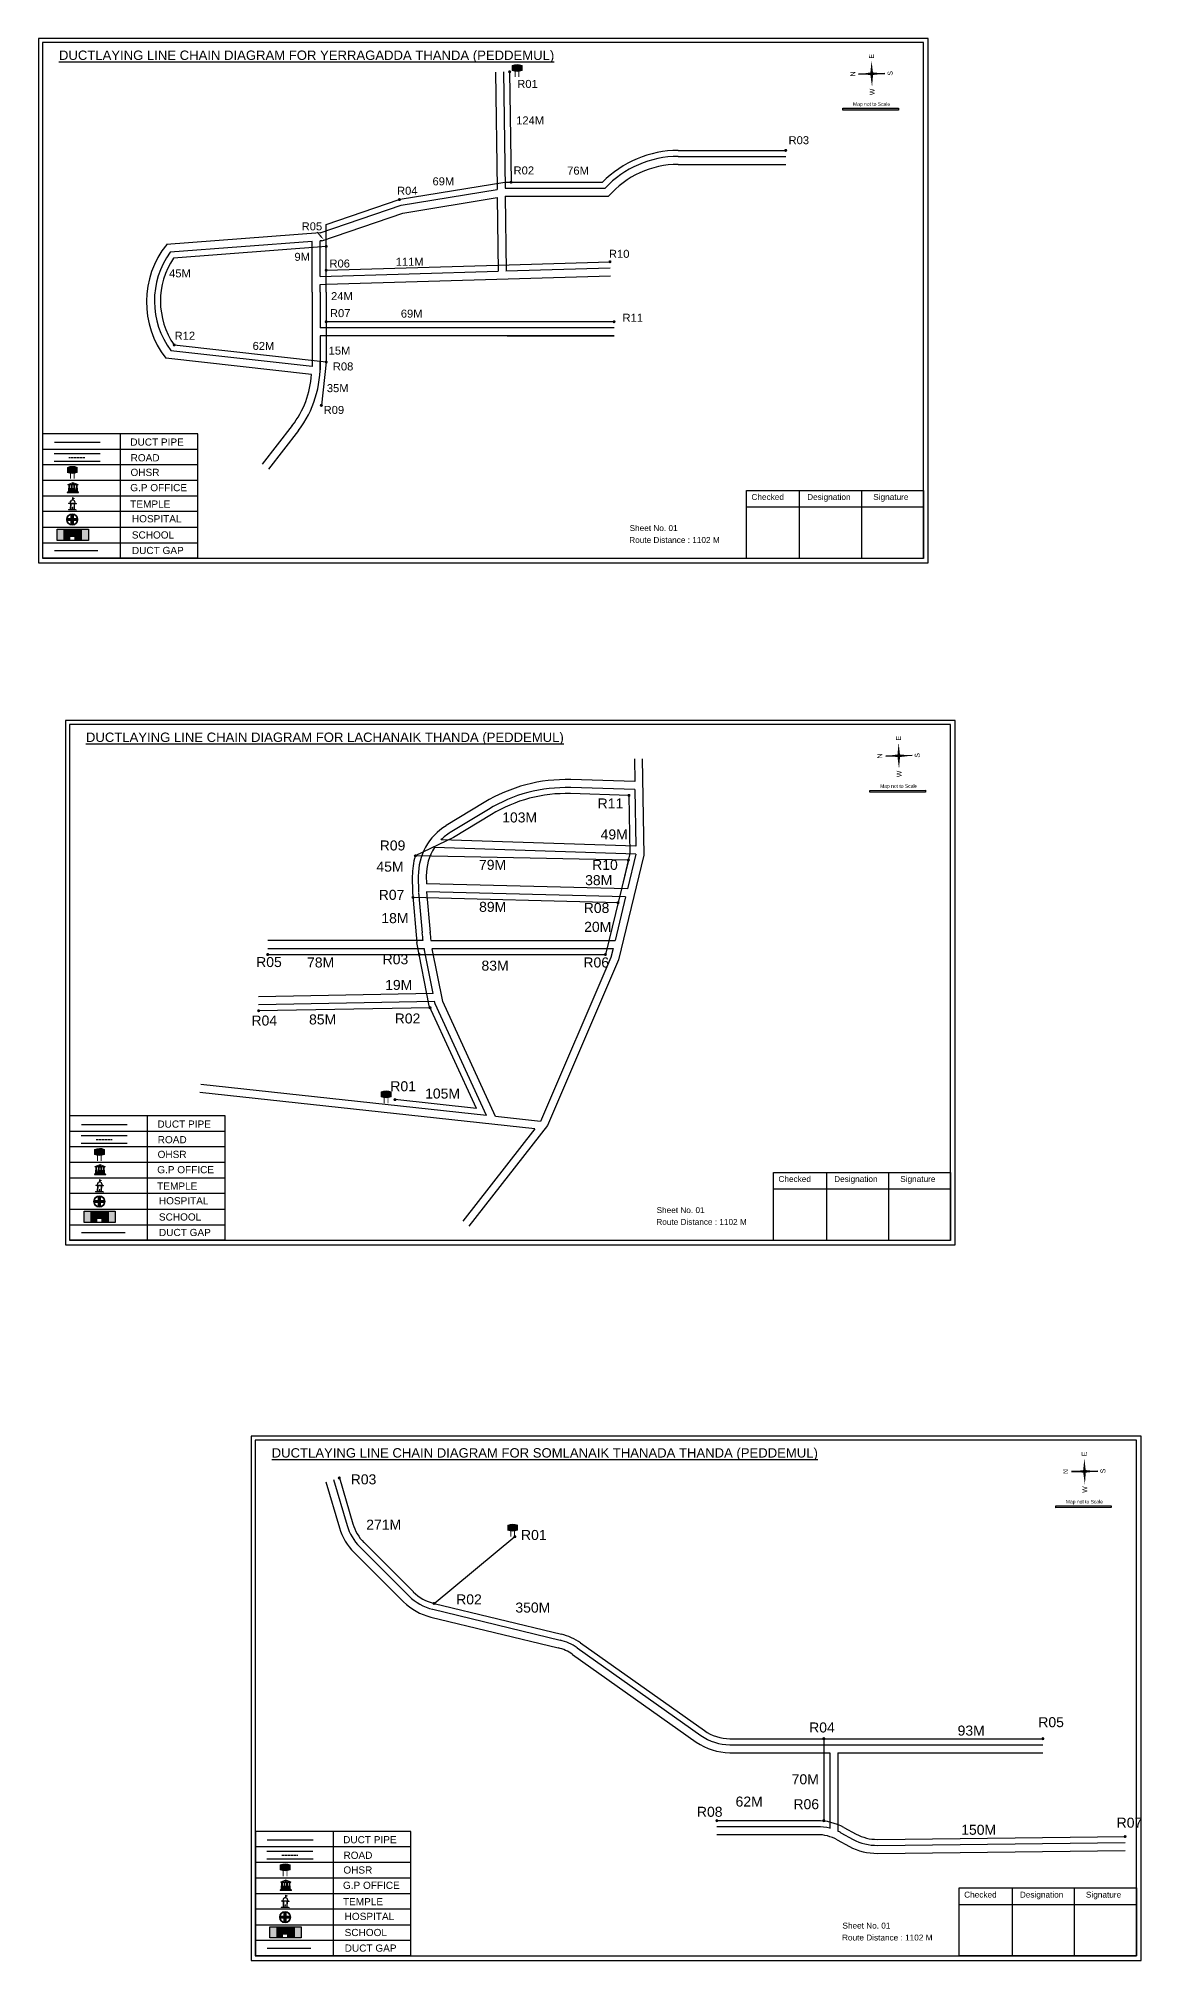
# Model space of a CAD drawing. Header units: inches. Extents: x -117 to 51867, y -12715 to 3423.
# Drawn here: x 16436 to 17539, y -9971 to -8049 of the extents above; entities that cross this region are included whole.
import ezdxf

# ---------------------------------------------------------------- set-up
doc = ezdxf.new("R2010")
doc.units = ezdxf.units.IN
doc.header["$MEASUREMENT"] = 0
doc.linetypes.add('DASHEDX2', pattern=[1.5, 1, -0.5])
for name, color, linetype in [('LANDMARK', 7, 'Continuous'), ('OHT', 7, 'Continuous'), ('pipe', 5, 'Continuous')]:
    doc.layers.add(name, color=color, linetype=linetype)
doc.styles.get("Standard").update_dxf_attribs({"font": 'arial.ttf'})

# ---------------------------------------------------------------- blocks, each defined once
blk = doc.blocks.new('OHT')
at = {"linetype": 'Continuous', "lineweight": 0, "true_color": 0x0ffffc}
blk.add_hatch(color=4, dxfattribs=at).paths.add_polyline_path([(0.01, 1), (0, 1, 0.101323), (-0.4, 0.92), (-0.4, 0.52, 0.194075), (0.4, 0.52), (0.4, 0.92, 0.097877)])
at = {"color": 4, "linetype": 'Continuous', "lineweight": 0, "true_color": 0x0ffffc, "flags": 128}
for points in [[(-0.4, 0.52), (-0.4, 0.92)], [(0.4, 0.52), (0.4, 0.92)]]:
    blk.add_lwpolyline(points, dxfattribs=at)
at = {"color": 4, "linetype": 'Continuous', "lineweight": 0, "true_color": 0x0ffffc, "const_width": 0.075, "flags": 128}
for points in [[(-0.15, 0), (-0.15, 0.48)], [(0.15, 0), (0.15, 0.47)]]:
    blk.add_lwpolyline(points, dxfattribs=at)
at = {"color": 4, "linetype": 'Continuous', "lineweight": 0, "true_color": 0x0ffffc}
for centre, radius, start, end in [((0.01, -0.02), 1.02, 67.3109, 113.4711), ((0, 1.51), 1.07, 247.7682, 291.7007)]:
    blk.add_arc(centre, radius, start, end, dxfattribs=at)
blk = doc.blocks.new('Government_Office')
at = {"linetype": 'Continuous', "lineweight": 0, "true_color": 0xff0000}
for points in [[(-0.5, 0.05), (0.5, 0.05), (0.5, 0), (-0.5, 0)], [(-0.45, 0.08), (-0.45, 0.12), (0.45, 0.12), (0.45, 0.08)], [(-0.4, 0.14), (-0.4, 0.18), (0.4, 0.18), (0.4, 0.14)]]:
    blk.add_hatch(color=1, dxfattribs=at).paths.add_polyline_path(points)
h = blk.add_hatch(color=1, dxfattribs=at)
h.paths.add_polyline_path([(0.44, 0.72), (0.45, 0.75), (0, 0.93), (-0.45, 0.75), (-0.44, 0.72)])
h.paths.add_polyline_path([(0.36, 0.75), (-0.36, 0.75), (0, 0.9)], flags=16)
h.paths.add_polyline_path([(0, 0.78, -1), (0, 0.87, -1)], flags=0)
h = blk.add_hatch(color=1, dxfattribs=at)
edge = h.paths.add_edge_path()
edge.add_line((-0.27, 0.2), (-0.3, 0.68))
edge.add_line((-0.3, 0.68), (-0.29, 0.68))
edge.add_arc((-0.28, 0.69), 0.0176, 225.304, 441.5659)
edge.add_line((-0.28, 0.7), (-0.39, 0.7))
edge.add_arc((-0.39, 0.69), 0.0176, 98.4341, 314.696)
edge.add_line((-0.38, 0.68), (-0.37, 0.68))
edge.add_line((-0.37, 0.68), (-0.4, 0.2))
edge.add_line((-0.4, 0.2), (-0.27, 0.2))
h = blk.add_hatch(color=1, dxfattribs=at)
edge = h.paths.add_edge_path()
edge.add_line((-0.05, 0.2), (-0.07, 0.68))
edge.add_line((-0.07, 0.68), (-0.07, 0.68))
edge.add_arc((-0.05, 0.69), 0.0176, 225.304, 441.5659)
edge.add_line((-0.05, 0.7), (-0.17, 0.7))
edge.add_arc((-0.17, 0.69), 0.0176, 98.4341, 314.696)
edge.add_line((-0.16, 0.68), (-0.15, 0.68))
edge.add_line((-0.15, 0.68), (-0.18, 0.2))
edge.add_line((-0.18, 0.2), (-0.05, 0.2))
h = blk.add_hatch(color=1, dxfattribs=at)
edge = h.paths.add_edge_path()
edge.add_arc((0, 0.83), 0.0467, 90, 270)
edge.add_arc((0, 0.83), 0.0467, 270, 450)
h = blk.add_hatch(color=1, dxfattribs=at)
edge = h.paths.add_edge_path()
edge.add_line((0.18, 0.2), (0.15, 0.68))
edge.add_line((0.15, 0.68), (0.16, 0.68))
edge.add_arc((0.17, 0.69), 0.0176, 225.304, 441.5659)
edge.add_line((0.17, 0.7), (0.05, 0.7))
edge.add_arc((0.05, 0.69), 0.0176, 98.4341, 314.696)
edge.add_line((0.07, 0.68), (0.07, 0.68))
edge.add_line((0.07, 0.68), (0.05, 0.2))
edge.add_line((0.05, 0.2), (0.18, 0.2))
h = blk.add_hatch(color=1, dxfattribs=at)
edge = h.paths.add_edge_path()
edge.add_line((0.4, 0.2), (0.37, 0.68))
edge.add_line((0.37, 0.68), (0.38, 0.68))
edge.add_arc((0.39, 0.69), 0.0176, 225.304, 441.5659)
edge.add_line((0.4, 0.7), (0.28, 0.7))
edge.add_arc((0.28, 0.69), 0.0176, 98.4341, 314.696)
edge.add_line((0.29, 0.68), (0.3, 0.68))
edge.add_line((0.3, 0.68), (0.27, 0.2))
edge.add_line((0.27, 0.2), (0.4, 0.2))
at = {"color": 1, "linetype": 'Continuous', "lineweight": 0, "true_color": 0xff0000, "flags": 128}
for points in [[(-0.5, 0.05), (0.5, 0.05), (0.5, 0), (-0.5, 0)], [(-0.45, 0.75), (-0.44, 0.72), (0.44, 0.72), (0.45, 0.75), (0, 0.93)], [(-0.45, 0.08), (-0.45, 0.12), (0.45, 0.12), (0.45, 0.08)], [(-0.4, 0.14), (-0.4, 0.18), (0.4, 0.18), (0.4, 0.14)], [(-0.36, 0.75), (0.36, 0.75), (0, 0.9)]]:
    blk.add_lwpolyline(points, close=True, dxfattribs=at)
for points in [[(-0.27, 0.2), (-0.3, 0.68), (-0.29, 0.68, 1.379694), (-0.28, 0.7), (-0.39, 0.7, 1.379694), (-0.38, 0.68), (-0.37, 0.68), (-0.4, 0.2)], [(-0.05, 0.2), (-0.07, 0.68), (-0.07, 0.68, 1.379694), (-0.05, 0.7), (-0.17, 0.7, 1.379694), (-0.16, 0.68), (-0.15, 0.68), (-0.18, 0.2)], [(0, 0.87, 1), (0, 0.78, 1)], [(0.18, 0.2), (0.15, 0.68), (0.16, 0.68, 1.379694), (0.17, 0.7), (0.05, 0.7, 1.379694), (0.07, 0.68), (0.07, 0.68), (0.05, 0.2)], [(0.4, 0.2), (0.37, 0.68), (0.38, 0.68, 1.379694), (0.4, 0.7), (0.28, 0.7, 1.379694), (0.29, 0.68), (0.3, 0.68), (0.27, 0.2)]]:
    blk.add_lwpolyline(points, format="xyb", close=True, dxfattribs=at)
blk = doc.blocks.new('Temple')
at = {"linetype": 'Continuous', "lineweight": 0, "true_color": 0xff0000}
h = blk.add_hatch(color=1, dxfattribs=at)
edge = h.paths.add_edge_path()
edge.add_line((0.17, 0.49), (0.22, 0.49))
edge.add_line((0.22, 0.49), (0.22, 0.5))
edge.add_line((0.22, 0.5), (0.31, 0.5))
edge.add_line((0.31, 0.5), (0.31, 0.53))
edge.add_line((0.31, 0.53), (0.26, 0.53))
edge.add_line((0.26, 0.53), (0.26, 0.54))
edge.add_line((0.26, 0.54), (0.2, 0.54))
edge.add_spline(control_points=[(0.2, 0.54), (0.2, 0.59), (0.19, 0.64), (0.14, 0.74), (0.09, 0.79), (0.03, 0.8), (0.02, 0.81), (0.01, 0.81)], knot_values=[4.712389, 4.712389, 4.712389, 4.712389, 5.278166, 5.278166, 6.117402, 6.117402, 6.223801, 6.223801, 6.223801, 6.223801], degree=3, periodic=0)
edge.add_line((0.01, 0.81), (0.01, 0.79))
edge.add_line((0.01, 0.79), (-0.01, 0.79))
edge.add_line((-0.01, 0.79), (-0.01, 0.81))
edge.add_spline(control_points=[(-0.01, 0.81), (-0.05, 0.8), (-0.1, 0.78), (-0.17, 0.7), (-0.2, 0.63), (-0.2, 0.55), (-0.2, 0.55), (-0.2, 0.54)], knot_values=[6.343965, 6.343965, 6.343965, 6.343965, 6.956638, 6.956638, 7.795874, 7.795874, 7.853982, 7.853982, 7.853982, 7.853982], degree=3, periodic=0)
edge.add_line((-0.2, 0.54), (-0.26, 0.54))
edge.add_line((-0.26, 0.54), (-0.26, 0.53))
edge.add_line((-0.26, 0.53), (-0.31, 0.53))
edge.add_line((-0.31, 0.53), (-0.31, 0.5))
edge.add_line((-0.31, 0.5), (-0.22, 0.5))
edge.add_line((-0.22, 0.5), (-0.22, 0.49))
edge.add_line((-0.22, 0.49), (-0.17, 0.49))
edge.add_line((-0.17, 0.49), (-0.17, 0.07))
edge.add_arc((-0.2, 0.07), 0.03, -90, 0, ccw=False)
edge.add_line((-0.2, 0.04), (-0.26, 0.04))
edge.add_line((-0.26, 0.04), (-0.26, 0.03))
edge.add_line((-0.26, 0.03), (-0.31, 0.03))
edge.add_line((-0.31, 0.03), (-0.31, 0))
edge.add_line((-0.31, 0), (0.31, 0))
edge.add_line((0.31, 0), (0.31, 0.03))
edge.add_line((0.31, 0.03), (0.26, 0.03))
edge.add_line((0.26, 0.03), (0.26, 0.04))
edge.add_line((0.26, 0.04), (0.2, 0.04))
edge.add_arc((0.2, 0.07), 0.03, 180, 270, ccw=False)
edge.add_line((0.17, 0.07), (0.17, 0.49))
h.paths.add_polyline_path([(0.12, 0.07, -0.414214), (0.1, 0.04), (0.05, 0.04), (0.05, 0.03), (-0.05, 0.03), (-0.05, 0.04), (-0.1, 0.04, -0.414214), (-0.12, 0.07), (-0.12, 0.5), (0.12, 0.5)], flags=16)
edge = h.paths.add_edge_path(flags=16)
edge.add_ellipse((0, 0.54), major_axis=(0, 0.242), ratio=0.722808, start_angle=270, end_angle=450, ccw=False)
edge.add_line((0.17, 0.54), (-0.17, 0.54))
h.paths.add_polyline_path([(0.01, 0.23), (0.01, 0.07), (-0.01, 0.07), (-0.01, 0.23)], flags=0)
at = {"linetype": 'Continuous', "lineweight": 0, "true_color": 0xe66000}
blk.add_hatch(color=32, dxfattribs=at).paths.add_polyline_path([(-0.01, 1), (0.15, 0.93), (0, 0.85)])
at = {"linetype": 'Continuous', "lineweight": 0, "true_color": 0xff0000}
h = blk.add_hatch(color=1, dxfattribs=at)
edge = h.paths.add_edge_path()
edge.add_line((0.01, 0.86), (0, 0.85))
edge.add_line((0, 0.85), (0, 0.93))
edge.add_line((0, 0.93), (-0.01, 0.93))
edge.add_line((-0.01, 0.93), (-0.01, 0.81))
edge.add_spline(control_points=[(-0.01, 0.81), (0, 0.81), (0, 0.81), (0.01, 0.81)], knot_values=[6.223801, 6.223801, 6.223801, 6.223801, 6.343965, 6.343965, 6.343965, 6.343965], degree=3, periodic=0)
edge.add_line((0.01, 0.81), (0.01, 0.86))
h = blk.add_hatch(color=1, dxfattribs=at)
edge = h.paths.add_edge_path()
edge.add_line((0.01, 0.79), (0.01, 0.81))
edge.add_spline(control_points=[(0.01, 0.81), (0, 0.81), (0, 0.81), (-0.01, 0.81)], knot_values=[6.223801, 6.223801, 6.223801, 6.223801, 6.343965, 6.343965, 6.343965, 6.343965], degree=3, periodic=0)
edge.add_line((-0.01, 0.81), (-0.01, 0.79))
edge.add_line((-0.01, 0.79), (0.01, 0.79))
at = {"color": 1, "linetype": 'Continuous', "lineweight": 0, "true_color": 0xff0000, "flags": 128}
blk.add_lwpolyline([(0.2, 0.54), (0.26, 0.54), (0.26, 0.53), (0.31, 0.53), (0.31, 0.5), (0.22, 0.5), (0.22, 0.49), (0.17, 0.49), (0.17, 0.07, 0.414214), (0.2, 0.04), (0.26, 0.04), (0.26, 0.03), (0.31, 0.03), (0.31, 0), (-0.31, 0), (-0.31, 0.03), (-0.26, 0.03), (-0.26, 0.04), (-0.2, 0.04, 0.414214), (-0.17, 0.07), (-0.17, 0.49), (-0.22, 0.49), (-0.22, 0.5), (-0.31, 0.5), (-0.31, 0.53), (-0.26, 0.53), (-0.26, 0.54), (-0.2, 0.54)], format="xyb", dxfattribs=at)
blk.add_lwpolyline([(-0.17, 0.54), (0.17, 0.54)], dxfattribs=at)
blk.add_lwpolyline([(0.12, 0.5), (0.12, 0.07, -0.414214), (0.1, 0.04), (0.05, 0.04), (0.05, 0.03), (-0.05, 0.03), (-0.05, 0.04), (-0.1, 0.04, -0.414214), (-0.12, 0.07), (-0.12, 0.5)], format="xyb", close=True, dxfattribs=at)
at = {"color": 32, "linetype": 'Continuous', "lineweight": 0, "true_color": 0xe66000, "flags": 128}
blk.add_lwpolyline([(-0.01, 1), (0.15, 0.93), (0, 0.85), (-0.01, 1)], dxfattribs=at)
at = {"color": 1, "linetype": 'Continuous', "lineweight": 0, "true_color": 0xff0000, "flags": 128}
for points in [[(0.01, 0.93), (-0.01, 0.93), (-0.01, 0.79), (0.01, 0.79)], [(0.01, 0.23), (-0.01, 0.23), (-0.01, 0.07), (0.01, 0.07)]]:
    blk.add_lwpolyline(points, close=True, dxfattribs=at)
at = {"color": 1, "linetype": 'Continuous', "lineweight": 0, "true_color": 0xff0000}
blk.add_ellipse((0, 0.54), major_axis=(0, 0.242), ratio=0.722808, start_param=4.712389, end_param=7.853982, dxfattribs=at)
blk.add_open_spline([(0.2, 0.54), (0.2, 0.59), (0.19, 0.64), (0.14, 0.74), (0.09, 0.79), (-0.02, 0.82), (-0.08, 0.79), (-0.17, 0.7), (-0.2, 0.63), (-0.2, 0.55), (-0.2, 0.55), (-0.2, 0.54)], degree=3, knots=[4.712389, 4.712389, 4.712389, 4.712389, 5.278166, 5.278166, 6.117402, 6.117402, 6.956638, 6.956638, 7.795874, 7.795874, 7.853982, 7.853982, 7.853982, 7.853982], dxfattribs=at)
blk = doc.blocks.new('*U59')
at = {"color": 0, "linetype": 'DASHEDX2', "transparency": 16777216}
blk.add_line((-8.2, 0), (8, 0), dxfattribs=at)
blk = doc.blocks.new('Hospital')
at = {"linetype": 'Continuous', "lineweight": 0, "true_color": 0x000000}
h = blk.add_hatch(color=18, dxfattribs=at)
h.paths.add_polyline_path([(-0.5, 0, 1), (0.5, 0, 1)])
h.paths.add_polyline_path([(0.45, 0, -1), (-0.45, 0, -1)], flags=16)
at = {"linetype": 'Continuous', "true_color": 0xff0000}
blk.add_hatch(color=1, dxfattribs=at).paths.add_polyline_path([(-0.39, 0.08), (-0.08, 0.08), (-0.08, 0.39), (0.08, 0.39), (0.08, 0.08), (0.39, 0.08), (0.39, -0.08), (0.08, -0.08), (0.08, -0.39), (-0.08, -0.39), (-0.08, -0.08), (-0.39, -0.08)])
at = {"color": 1, "linetype": 'Continuous', "true_color": 0xff0000, "flags": 128}
blk.add_lwpolyline([(-0.39, 0.08), (-0.08, 0.08), (-0.08, 0.39), (0.08, 0.39), (0.08, 0.08), (0.39, 0.08), (0.39, -0.08), (0.08, -0.08), (0.08, -0.39), (-0.08, -0.39), (-0.08, -0.08), (-0.39, -0.08)], close=True, dxfattribs=at)
at = {"color": 18, "linetype": 'Continuous', "lineweight": 0, "true_color": 0x000000}
for radius in [0.5, 0.446]:
    blk.add_circle((0, 0), radius, dxfattribs=at)
blk = doc.blocks.new('*U61')
at = {"color": 0, "linetype": 'DASHEDX2', "transparency": 16777216}
blk.add_line((-8.2, 0), (8, 0), dxfattribs=at)
blk = doc.blocks.new('*U63')
at = {"color": 0, "linetype": 'DASHEDX2', "transparency": 16777216}
blk.add_line((-8.2, 0), (8, 0), dxfattribs=at)

msp = doc.modelspace()

# ---------------------------------------------------------------- hatches: boundary and pattern name
at = {"ltscale": 0.5}
h = msp.add_hatch(color=5, dxfattribs=at)
h.dxf.hatch_style = 1
h.paths.add_polyline_path([(16908.6, -8082.7, 1), (16905.5, -8082.7, 1)])
at = {"true_color": 0x0093dd}
h = msp.add_hatch(color=142, dxfattribs=at)
h.dxf.hatch_style = 1
h.paths.add_polyline_path([(17240.4, -8119.2), (17240.4, -8121), (17296, -8120.9), (17296, -8119.1)])
at = {"ltscale": 0.5}
h = msp.add_hatch(color=5, dxfattribs=at)
h.dxf.hatch_style = 1
h.paths.add_polyline_path([(17184.8, -8161.3, 1), (17181.6, -8161.3, 1)])
h = msp.add_hatch(color=5, dxfattribs=at)
h.dxf.hatch_style = 1
h.paths.add_polyline_path([(16910, -8193.1, 1), (16906.9, -8193.1, 1)])
h = msp.add_hatch(color=5, dxfattribs=at)
h.dxf.hatch_style = 1
h.paths.add_polyline_path([(16798.3, -8210.5, 1), (16795.2, -8210.5, 1)])
h = msp.add_hatch(color=5, dxfattribs=at)
h.dxf.hatch_style = 1
h.paths.add_polyline_path([(16725.1, -8257.3, 1), (16722, -8257.3, 1)])
h = msp.add_hatch(color=5, dxfattribs=at)
h.dxf.hatch_style = 1
h.paths.add_polyline_path([(16725.1, -8281.1, 1), (16722, -8281.1, 1)])
h = msp.add_hatch(color=5, dxfattribs=at)
h.dxf.hatch_style = 1
h.paths.add_polyline_path([(17009, -8272.6, 1), (17005.9, -8272.6, 1)])
h = msp.add_hatch(color=5, dxfattribs=at)
h.dxf.hatch_style = 1
h.paths.add_polyline_path([(16725.1, -8332.6, 1), (16722, -8332.6, 1)])
h = msp.add_hatch(color=5, dxfattribs=at)
h.dxf.hatch_style = 1
h.paths.add_polyline_path([(17013.1, -8332.6, 1), (17010, -8332.6, 1)])
h = msp.add_hatch(color=5, dxfattribs=at)
h.dxf.hatch_style = 1
h.paths.add_polyline_path([(16573, -8355.8, 1), (16569.9, -8355.8, 1)])
h = msp.add_hatch(color=5, dxfattribs=at)
h.dxf.hatch_style = 1
h.paths.add_polyline_path([(16725.1, -8372.9, 1), (16722, -8372.9, 1)])
h = msp.add_hatch(color=5, dxfattribs=at)
h.dxf.hatch_style = 1
h.paths.add_polyline_path([(16720.3, -8416.2, 1), (16717.1, -8416.2, 1)])
at = {"true_color": 0xc8c92d}
h = msp.add_hatch(color=52, dxfattribs=at)
h.dxf.hatch_style = 1
h.paths.add_polyline_path([(16460.6, -8540.1), (16454.5, -8540.1), (16454.5, -8551.2), (16460.6, -8551.2)])
h.paths.add_polyline_path([(16485.5, -8540.1), (16479.3, -8540.1), (16479.3, -8551.2), (16485.5, -8551.2)])
at = {"true_color": 0x293189}
h = msp.add_hatch(color=177, dxfattribs=at)
h.dxf.hatch_style = 1
h.paths.add_polyline_path([(16479.3, -8540.1), (16460.6, -8540.1), (16460.6, -8551.2), (16467.6, -8551.2), (16467.6, -8547.6), (16471.5, -8547.6), (16471.5, -8551.2), (16479.3, -8551.2)])
h.paths.add_polyline_path([(16463.3, -8542.6), (16461.9, -8542.6), (16461.9, -8541.3), (16463.3, -8541.3)], flags=16)
h.paths.add_polyline_path([(16476.2, -8542.6), (16476.2, -8541.3), (16477.6, -8541.3), (16477.6, -8542.6)], flags=16)
at = {"true_color": 0x0093dd}
h = msp.add_hatch(color=142, dxfattribs=at)
h.dxf.hatch_style = 1
h.paths.add_polyline_path([(17267.5, -8801.2), (17267.5, -8803), (17323, -8802.9), (17323, -8801.1)])
at = {"ltscale": 0.5}
h = msp.add_hatch(color=5, dxfattribs=at)
h.dxf.hatch_style = 1
h.paths.add_polyline_path([(17028, -8806.2, 1), (17024.9, -8806.2, 1)])
h = msp.add_hatch(color=5, dxfattribs=at)
h.dxf.hatch_style = 1
h.paths.add_polyline_path([(16814.3, -8866.7, 1), (16811.2, -8866.7, 1)])
h = msp.add_hatch(color=5, dxfattribs=at)
h.dxf.hatch_style = 1
h.paths.add_polyline_path([(17027.4, -8870.9, 1), (17024.3, -8870.9, 1)])
h = msp.add_hatch(color=5, dxfattribs=at)
h.dxf.hatch_style = 1
h.paths.add_polyline_path([(16811.9, -8908.3, 1), (16808.8, -8908.3, 1)])
h = msp.add_hatch(color=5, dxfattribs=at)
h.dxf.hatch_style = 1
h.paths.add_polyline_path([(17017, -8913.6, 1), (17013.9, -8913.6, 1)])
h = msp.add_hatch(color=5, dxfattribs=at)
h.dxf.hatch_style = 1
h.paths.add_polyline_path([(16666.6, -8965.4, 1), (16663.4, -8965.4, 1)])
h = msp.add_hatch(color=5, dxfattribs=at)
h.dxf.hatch_style = 1
h.paths.add_polyline_path([(16818.1, -8965.4, 1), (16815, -8965.4, 1)])
h = msp.add_hatch(color=5, dxfattribs=at)
h.dxf.hatch_style = 1
h.paths.add_polyline_path([(17004.4, -8965.4, 1), (17001.3, -8965.4, 1)])
h = msp.add_hatch(color=5, dxfattribs=at)
h.dxf.hatch_style = 1
h.paths.add_polyline_path([(16657.5, -9021.6, 1), (16654.4, -9021.6, 1)])
h = msp.add_hatch(color=5, dxfattribs=at)
h.dxf.hatch_style = 1
h.paths.add_polyline_path([(16829.1, -9018.6, 1), (16825.9, -9018.6, 1)])
h = msp.add_hatch(color=5, dxfattribs=at)
h.dxf.hatch_style = 1
h.paths.add_polyline_path([(16793.9, -9110.5, 1), (16790.8, -9110.5, 1)])
at = {"true_color": 0xc8c92d}
h = msp.add_hatch(color=52, dxfattribs=at)
h.dxf.hatch_style = 1
h.paths.add_polyline_path([(16487.7, -9222.1), (16481.5, -9222.1), (16481.5, -9233.2), (16487.7, -9233.2)])
h.paths.add_polyline_path([(16512.5, -9222.1), (16506.4, -9222.1), (16506.4, -9233.2), (16512.5, -9233.2)])
at = {"true_color": 0x293189}
h = msp.add_hatch(color=177, dxfattribs=at)
h.dxf.hatch_style = 1
h.paths.add_polyline_path([(16506.4, -9222.1), (16487.7, -9222.1), (16487.7, -9233.2), (16494.7, -9233.2), (16494.7, -9229.6), (16498.6, -9229.6), (16498.6, -9233.2), (16506.4, -9233.2)])
h.paths.add_polyline_path([(16490.4, -9224.6), (16489, -9224.6), (16489, -9223.3), (16490.4, -9223.3)], flags=16)
h.paths.add_polyline_path([(16503.2, -9224.6), (16503.2, -9223.3), (16504.6, -9223.3), (16504.6, -9224.6)], flags=16)
at = {"ltscale": 0.5}
h = msp.add_hatch(color=5, dxfattribs=at)
h.dxf.hatch_style = 1
h.paths.add_polyline_path([(16738.2, -9488.8, 1), (16735.1, -9488.8, 1)])
at = {"true_color": 0x0093dd}
h = msp.add_hatch(color=142, dxfattribs=at)
h.dxf.hatch_style = 1
h.paths.add_polyline_path([(17453.3, -9516.8), (17453.3, -9518.6), (17508.8, -9518.5), (17508.8, -9516.6)])
at = {"ltscale": 0.5}
h = msp.add_hatch(color=5, dxfattribs=at)
h.dxf.hatch_style = 1
h.paths.add_polyline_path([(16913.9, -9547.5, 1), (16910.8, -9547.5, 1)])
h = msp.add_hatch(color=5, dxfattribs=at)
h.dxf.hatch_style = 1
h.paths.add_polyline_path([(16833, -9614.3, 1), (16829.9, -9614.3, 1)])
h = msp.add_hatch(color=5, dxfattribs=at)
h.dxf.hatch_style = 1
h.paths.add_polyline_path([(17223, -9749.5, 1), (17219.8, -9749.5, 1)])
h = msp.add_hatch(color=5, dxfattribs=at)
h.dxf.hatch_style = 1
h.paths.add_polyline_path([(17442.1, -9749.5, 1), (17439, -9749.5, 1)])
h = msp.add_hatch(color=5, dxfattribs=at)
h.dxf.hatch_style = 1
h.paths.add_polyline_path([(17115.9, -9831.5, 1), (17112.8, -9831.5, 1)])
h = msp.add_hatch(color=5, dxfattribs=at)
h.dxf.hatch_style = 1
h.paths.add_polyline_path([(17223, -9831.5, 1), (17219.8, -9831.5, 1)])
h = msp.add_hatch(color=5, dxfattribs=at)
h.dxf.hatch_style = 1
h.paths.add_polyline_path([(17524.3, -9847.4, 1), (17521.2, -9847.4, 1)])
at = {"true_color": 0xc8c92d}
h = msp.add_hatch(color=52, dxfattribs=at)
h.dxf.hatch_style = 1
h.paths.add_polyline_path([(16673.5, -9937.7), (16667.3, -9937.7), (16667.3, -9948.8), (16673.5, -9948.8)])
h.paths.add_polyline_path([(16698.3, -9937.7), (16692.2, -9937.7), (16692.2, -9948.8), (16698.3, -9948.8)])
at = {"true_color": 0x293189}
h = msp.add_hatch(color=177, dxfattribs=at)
h.dxf.hatch_style = 1
h.paths.add_polyline_path([(16692.2, -9937.7), (16673.5, -9937.7), (16673.5, -9948.8), (16680.5, -9948.8), (16680.5, -9945.2), (16684.4, -9945.2), (16684.4, -9948.8), (16692.2, -9948.8)])
h.paths.add_polyline_path([(16676.2, -9940.2), (16674.8, -9940.2), (16674.8, -9938.9), (16676.2, -9938.9)], flags=16)
h.paths.add_polyline_path([(16689, -9940.2), (16689, -9938.9), (16690.4, -9938.9), (16690.4, -9940.2)], flags=16)

# ---------------------------------------------------------------- linework, layer by layer
for p, q in [((16893, -8082.9), (16894.5, -8199.2)), ((16901, -8082.8), (16902.5, -8199.1)), ((17282.5, -8084.5), (17256.2, -8085)), ((17256.2, -8085), (17282.5, -8084.5)), ((17282.5, -8084.5), (17256.2, -8085)), ((17269.4, -8084.7), (17282.5, -8084.5)), ((17075.7, -8167.3), (17183.2, -8167.3)), ((17075.7, -8175.3), (17183.2, -8175.3)), ((16798.4, -8216.1), (16894.6, -8200.4)), ((16894.5, -8199.2), (16894.6, -8200.4)), ((16902.5, -8199.1), (17002.5, -8199.1)), ((16902.5, -8207.1), (17006, -8207.1)), ((16902.6, -8207.2), (16903.8, -8207)), ((16902.6, -8207.1), (16903.6, -8281.8)), ((17002.5, -8199.1), (17002.6, -8199)), ((16717.6, -8243.7), (16798.4, -8216.1)), ((16719.2, -8251.6), (16800.3, -8223.9)), ((16800.3, -8223.9), (16894.7, -8208.5)), ((16894.7, -8208.5), (16895.6, -8282)), ((16717.6, -8243.7), (16563.9, -8255.4)), ((16717.4, -8246.4), (16714.5, -8243.2)), ((16709.6, -8252.3), (16567.5, -8263.2)), ((16709.6, -8303.2), (16709.6, -8252.3)), ((16719.2, -8251.6), (16717.6, -8251.7)), ((16717.6, -8287.3), (16717.6, -8251.7)), ((16717.6, -8287.3), (16717.6, -8281.4)), ((16717.6, -8287.3), (16895.6, -8282)), ((16903.4, -8281.8), (17007.6, -8278.6)), ((16709.6, -8303.2), (16709.6, -8377.4)), ((16717.6, -8295.3), (16723.6, -8295.1)), ((16717.6, -8303.2), (16717.6, -8295.3)), ((16717.6, -8303.2), (16717.6, -8338.6)), ((16723.6, -8295.1), (17007.8, -8286.6)), ((16896.4, -8338.6), (16717.6, -8338.6)), ((17011.5, -8338.6), (16723.6, -8338.6)), ((17011.5, -8346.6), (16717.6, -8346.6)), ((16717.6, -8346.6), (16717.6, -8380.7)), ((16904.5, -8346.6), (17011.5, -8346.6)), ((16708.7, -8385.4), (16563.1, -8369.1)), ((16709.6, -8377.4), (16568.2, -8361.6)), ((16689.6, -8436.5), (16659.5, -8475.2)), ((16439.8, -8444.7), (16439.8, -8567.9)), ((16517.6, -8444.7), (16517.6, -8569.1)), ((16695.9, -8441.4), (16665.9, -8480.1)), ((16595.3, -8460.3), (16439.8, -8460.3)), ((16595.3, -8475.8), (16439.8, -8475.8)), ((16451.4, -8464.5), (16497.3, -8464.5)), ((16451.4, -8472.1), (16497.6, -8472.1)), ((16595.3, -8491.4), (16439.8, -8491.4)), ((16595.3, -8506.9), (16439.8, -8506.9)), ((16595.3, -8522.5), (16439.8, -8522.5)), ((16439.8, -8538), (16595.3, -8538)), ((16439.8, -8553.6), (16595.3, -8553.6)), ((16439.8, -8567.9), (16439.8, -8569.1)), ((16439.8, -8568.1), (16439.8, -8569.1)), ((16595.3, -8569.1), (16439.8, -8569.1)), ((17031.8, -8769.8), (17032.2, -8792.4)), ((17039.8, -8769.6), (17041.4, -8866)), ((17309.6, -8766.5), (17283.3, -8766.9)), ((17032.4, -8800.4), (16968.2, -8798.5)), ((17032.2, -8792.4), (16968.4, -8790.5)), ((17032.4, -8800.4), (17032.4, -8800.4)), ((17032.4, -8800.4), (17033.3, -8857.1)), ((16881.6, -8813.4), (16843.6, -8836.5)), ((16885.8, -8820.2), (16847.7, -8843.4)), ((17033.4, -8865.1), (16832, -8858.5)), ((17033.3, -8857.1), (16838.4, -8850.7)), ((17041.4, -8866), (17016, -8970.8)), ((17033.4, -8865.1), (17025, -8899.8)), ((16815.7, -8886.9), (16815.9, -8902.7)), ((16823.7, -8886.8), (16823.8, -8894.6)), ((17025, -8899.8), (16823.8, -8894.6)), ((16816, -8903.3), (16819.4, -8943.8)), ((17023.1, -8907.8), (16823.9, -8902.6)), ((16823.9, -8902.6), (16827.4, -8943.2)), ((17023.1, -8907.8), (17012.5, -8951.4)), ((17023.1, -8907.8), (17023.1, -8907.8)), ((16820.2, -8951.4), (16665, -8951.4)), ((16828.3, -8951.4), (17012.5, -8951.4)), ((16665, -8959.4), (16821.5, -8959.4)), ((16830.4, -9004.5), (16821.8, -8961.1)), ((16829.6, -8959.4), (17010.5, -8959.4)), ((16840.1, -9012.4), (16829.7, -8959.6)), ((17008.4, -8968.3), (16937.9, -9132.4)), ((17016, -8970.8), (16944.9, -9136.5)), ((17010.5, -8959.4), (17008.4, -8968.3)), ((16830.4, -9004.5), (16655.7, -9007.6)), ((16831.9, -9012.5), (16655.8, -9015.6)), ((16832.4, -9014.8), (16831.9, -9012.5)), ((16893, -9127.5), (16840.1, -9012.4)), ((16883.8, -9126.5), (16832.4, -9014.8)), ((16932.1, -9139.8), (16597.1, -9103.2)), ((16883.8, -9126.5), (16598, -9095.3)), ((16466.8, -9126.7), (16466.8, -9251.1)), ((16544.6, -9126.7), (16544.6, -9251.1)), ((16937.9, -9132.4), (16893, -9127.5)), ((16622.4, -9142.2), (16466.8, -9142.2)), ((16478.5, -9146.5), (16524.4, -9146.5)), ((16932.1, -9139.8), (16860.1, -9232.1)), ((16944.9, -9136.5), (16866.4, -9237)), ((16622.4, -9157.8), (16466.8, -9157.8)), ((16478.5, -9154.1), (16524.6, -9154.1)), ((16622.4, -9173.3), (16466.8, -9173.3)), ((16622.4, -9188.9), (16466.8, -9188.9)), ((16622.4, -9204.4), (16466.8, -9204.4)), ((16466.8, -9220), (16622.4, -9220)), ((16466.8, -9235.6), (16622.4, -9235.6)), ((16622.4, -9251.1), (16466.8, -9251.1)), ((16723.3, -9492.7), (16736.8, -9538.6)), ((16730.9, -9490.5), (16744.5, -9536.4)), ((17495.4, -9482.1), (17469.1, -9482.5)), ((17469.1, -9482.5), (17495.4, -9482.1)), ((17495.4, -9482.1), (17469.1, -9482.5)), ((17482.3, -9482.3), (17495.4, -9482.1)), ((16751.5, -9563.2), (16800.9, -9612.6)), ((16757.1, -9557.6), (16806.5, -9606.9)), ((16828.2, -9627.9), (16955.6, -9658.7)), ((16830.1, -9620.1), (16957.5, -9650.9)), ((16970, -9665.2), (17093.8, -9752.9)), ((16974.6, -9658.7), (17098.4, -9746.3)), ((17127.3, -9755.5), (17440.5, -9755.5)), ((17127.3, -9763.5), (17227.4, -9763.5)), ((17227.4, -9763.5), (17227.4, -9839.2)), ((17235.4, -9763.5), (17235.4, -9842)), ((17235.4, -9763.5), (17440.5, -9763.5)), ((17214.7, -9837.5), (17114.3, -9837.5)), ((16652.7, -9842.3), (16652.7, -9965.5)), ((16808.2, -9857.8), (16652.7, -9857.8)), ((16730.4, -9842.3), (16730.4, -9966.7)), ((17214.7, -9845.5), (17114.3, -9845.5)), ((17234.7, -9850.6), (17246.9, -9857.2)), ((17238.5, -9843.6), (17250.7, -9850.2)), ((17275.1, -9856.2), (17522.8, -9853.4)), ((16808.2, -9873.4), (16652.7, -9873.4)), ((16664.3, -9862.1), (16710.2, -9862.1)), ((16664.3, -9869.6), (16710.4, -9869.6)), ((17275.2, -9864.2), (17522.9, -9861.4)), ((16808.2, -9888.9), (16652.7, -9888.9)), ((16808.2, -9904.5), (16652.7, -9904.5)), ((16808.2, -9920), (16652.7, -9920)), ((16652.7, -9935.6), (16808.2, -9935.6)), ((16652.7, -9951.1), (16808.2, -9951.1)), ((16652.6, -9965.7), (16652.6, -9966.7)), ((16652.7, -9965.5), (16652.7, -9966.7)), ((16808.2, -9966.7), (16652.7, -9966.7))]:
    msp.add_line(p, q)
at = {"color": 1}
for p, q in [((17256.2, -8085), (17269.4, -8084.7)), ((17283.3, -8766.9), (17296.4, -8766.7)), ((17469.1, -9482.5), (17482.2, -9482.3))]:
    msp.add_line(p, q, dxfattribs=at)
at = {"color": 242, "true_color": 0xcd2027}
for p, q in [((17196.8, -8501.3), (17196.8, -8569.2)), ((17259.1, -8501.3), (17259.1, -8569.2)), ((17143.9, -8517.7), (17321.1, -8517.7)), ((17223.9, -9183.3), (17223.9, -9251.2)), ((17286.1, -9183.3), (17286.1, -9251.2)), ((17170.9, -9199.7), (17348.2, -9199.7)), ((17356.8, -9915.3), (17534, -9915.3)), ((17409.7, -9898.8), (17409.7, -9966.7)), ((17471.9, -9898.8), (17471.9, -9966.7))]:
    msp.add_line(p, q, dxfattribs=at)
for points in [[(16435.7, -8049.3), (16435.7, -8573.8), (17325.8, -8573.8), (17325.8, -8049.3)], [(16439.8, -8053.3), (16439.8, -8569.1), (17321.1, -8569.1), (17321.1, -8053.3)], [(16485.6, -8540.1), (16485.6, -8551.2), (16454.5, -8551.2), (16454.5, -8540.1)], [(16463.3, -8541.3), (16463.3, -8542.6), (16461.9, -8542.6), (16461.9, -8541.3)], [(16476.2, -8542.6), (16476.2, -8541.3), (16477.6, -8541.3), (16477.6, -8542.6)], [(16462.7, -8731.3), (16462.7, -9255.8), (17352.9, -9255.8), (17352.9, -8731.3)], [(16466.8, -8735.3), (16466.8, -9251.1), (17348.2, -9251.1), (17348.2, -8735.3)], [(16512.6, -9222.1), (16512.6, -9233.2), (16481.5, -9233.2), (16481.5, -9222.1)], [(16490.4, -9223.3), (16490.4, -9224.6), (16489, -9224.6), (16489, -9223.3)], [(16503.2, -9224.6), (16503.2, -9223.3), (16504.6, -9223.3), (16504.6, -9224.6)], [(16648.5, -9446.9), (16648.5, -9971.4), (17538.7, -9971.4), (17538.7, -9446.9)], [(16652.6, -9450.9), (16652.6, -9966.7), (17534, -9966.7), (17534, -9450.9)], [(16698.4, -9937.7), (16698.4, -9948.8), (16667.3, -9948.8), (16667.3, -9937.7)], [(16676.2, -9938.9), (16676.2, -9940.2), (16674.8, -9940.2), (16674.8, -9938.9)], [(16689, -9940.2), (16689, -9938.9), (16690.4, -9938.9), (16690.4, -9940.2)]]:
    msp.add_lwpolyline(points, close=True)
at = {"color": 142, "true_color": 0x0093dd}
for points in [[(17296, -8120.9), (17240.4, -8121), (17240.4, -8119.2), (17296, -8119.1), (17296, -8120.9)], [(17323, -8802.9), (17267.5, -8803), (17267.5, -8801.2), (17323, -8801.1), (17323, -8802.9)], [(17508.8, -9518.5), (17453.3, -9518.6), (17453.3, -9516.8), (17508.8, -9516.6), (17508.8, -9518.5)]]:
    msp.add_lwpolyline(points, dxfattribs=at)
for points in [[(16595.3, -8569.1), (16595.3, -8444.7), (16439.8, -8444.7)], [(16466.3, -8551.2), (16466.3, -8547.1), (16472.8, -8547.1), (16472.8, -8551.2)], [(16622.4, -9251.1), (16622.4, -9126.7), (16466.8, -9126.7)], [(16493.4, -9233.2), (16493.4, -9229.1), (16499.9, -9229.1), (16499.9, -9233.2)], [(16808.2, -9966.7), (16808.2, -9842.3), (16652.7, -9842.3)], [(16679.2, -9948.8), (16679.2, -9944.7), (16685.7, -9944.7), (16685.7, -9948.8)]]:
    msp.add_lwpolyline(points)
at = {"color": 242, "true_color": 0xcd2027}
for points in [[(17321.1, -8569.2), (17143.9, -8569.2), (17143.9, -8501.3), (17321.1, -8501.3)], [(17348.2, -9251.2), (17170.9, -9251.2), (17170.9, -9183.3), (17348.2, -9183.3)], [(17534, -9966.7), (17356.8, -9966.7), (17356.8, -9898.8), (17534, -9898.8)]]:
    msp.add_lwpolyline(points, close=True, dxfattribs=at)
for centre, radius, start, end in [((17075.7, -8267.3), 100, 90, 136.9295), ((17075.7, -8267.3), 92, 90, 139.166), ((16635, -8312.8), 91.3, 141.0835, 218.0523), ((16634.8, -8311.9), 83.1, 144.09, 216.6737), ((16609.8, -8376.5), 107.8, 322.9843, 2.2457), ((16616.9, -8380.1), 92, 322.2096, 356.7284), ((16963.7, -8948.4), 158, 88.2966, 121.3005), ((16963.7, -8948.4), 150, 88.2966, 121.3005), ((16873.7, -8886.1), 58, 121.3005, 180.8316), ((16873.7, -8886.1), 50, 146.5199, 180.8316), ((16873.7, -8886.1), 50, 121.3005, 134.9624), ((16976.8, -8930.6), 158, 184.8067, 187.5818), ((16976.8, -8930.6), 150, 184.8067, 187.9888), ((16976.8, -8930.6), 158, 190.5198, 191.1462), ((16976.8, -8930.6), 150, 191.0877, 191.1462), ((16792.4, -9522.2), 58, 196.471, 225.0448), ((16792.4, -9522.2), 50, 196.471, 225.0448), ((16841.8, -9571.5), 50, 225.0448, 256.3935), ((16841.8, -9571.5), 58, 225.0448, 256.3935), ((16945.7, -9699.5), 42, 54.7186, 76.3935), ((16945.7, -9699.5), 50, 54.7186, 76.3935), ((17127.3, -9705.5), 58, 234.7186, 270), ((17127.3, -9705.5), 50, 234.7186, 270), ((17214.7, -9887.5), 50, 75.3309, 90), ((17214.7, -9887.5), 42, 61.5787, 90), ((17214.7, -9887.5), 50, 61.5787, 65.5917), ((17274.5, -9806.2), 58, 241.5787, 270.6553), ((17274.5, -9806.2), 50, 241.5787, 270.6553)]:
    msp.add_arc(centre, radius, start, end)
for points in [[(17270.7, -8084.7), (17267.8, -8084.7), (17269.1, -8071.6)], [(17270.7, -8084.7), (17267.8, -8084.7), (17269.1, -8071.6)], [(17270.7, -8084.7), (17267.8, -8084.7), (17269.6, -8097.9)], [(17270.7, -8084.7), (17267.8, -8084.7), (17269.6, -8097.9)], [(17269.4, -8086), (17269.3, -8083.2), (17282.5, -8084.5)], [(17269.4, -8086), (17269.3, -8083.2), (17282.5, -8084.5)], [(16718, -8245.9), (16716.8, -8246.9), (16721.7, -8251.3)], [(17297.7, -8766.7), (17294.9, -8766.7), (17296.2, -8753.6)], [(17297.7, -8766.7), (17294.9, -8766.7), (17296.6, -8779.9)], [(17296.5, -8768), (17296.4, -8765.2), (17309.6, -8766.5)], [(17483.5, -9482.3), (17480.7, -9482.3), (17482, -9469.1)], [(17483.5, -9482.3), (17480.7, -9482.3), (17482, -9469.1)], [(17483.5, -9482.3), (17480.7, -9482.3), (17482.5, -9495.4)], [(17483.5, -9482.3), (17480.7, -9482.3), (17482.5, -9495.4)], [(17482.3, -9483.6), (17482.2, -9480.8), (17495.4, -9482.1)], [(17482.3, -9483.6), (17482.2, -9480.8), (17495.4, -9482.1)]]:
    msp.add_solid(points)
at = {"color": 1}
for points in [[(17269.4, -8086), (17269.3, -8083.2), (17256.2, -8085)], [(17269.4, -8086), (17269.3, -8083.2), (17256.2, -8085)], [(17296.5, -8768), (17296.4, -8765.2), (17283.3, -8766.9)], [(17482.3, -9483.6), (17482.2, -9480.8), (17469.1, -9482.5)], [(17482.3, -9483.6), (17482.2, -9480.8), (17469.1, -9482.5)]]:
    msp.add_solid(points, dxfattribs=at)
at = {"layer": 'OHT', "color": 5}
for p, q in [((16451.6, -8453.2), (16497.5, -8453.2)), ((16478.7, -9135.2), (16524.6, -9135.2)), ((16664.5, -9850.7), (16710.4, -9850.7))]:
    msp.add_line(p, q, dxfattribs=at)
at = {"layer": 'OHT', "color": 1}
for p, q in [((16451.6, -8561.4), (16495.2, -8561.4)), ((16478.7, -9243.3), (16522.3, -9243.3)), ((16664.5, -9958.9), (16708.1, -9958.9))]:
    msp.add_line(p, q, dxfattribs=at)
at = {"layer": 'pipe'}
for p, q in [((16907, -8082.7), (16908.5, -8193.1)), ((17075.7, -8161.3), (17183.2, -8161.3)), ((16797.4, -8210.2), (16902.1, -8193.1)), ((16902.1, -8193.1), (16999.9, -8193.1)), ((16723.6, -8235.3), (16796.4, -8210.4)), ((16723.6, -8281.3), (16723.6, -8235.3)), ((16723.6, -8257.3), (16570.8, -8268.9)), ((16723.6, -8281.1), (16895.3, -8276)), ((16723.6, -8303.2), (16723.6, -8281.3)), ((16895.4, -8276), (17007.4, -8272.6)), ((16723.6, -8303.2), (16723.6, -8346.6)), ((16896.4, -8332.6), (16723.6, -8332.6)), ((17011.5, -8332.6), (16723.6, -8332.6)), ((16723.6, -8372.9), (16571.5, -8355.9)), ((16723.6, -8346.6), (16723.6, -8372.9)), ((16723.6, -8372.9), (16718.7, -8416.2)), ((17026.4, -8806.2), (16968, -8804.5)), ((17026.4, -8806.2), (17027.4, -8864.4)), ((16888.9, -8825.4), (16850.9, -8848.5)), ((16850.9, -8848.5), (16812.7, -8866.7)), ((17025.8, -8870.9), (16812.7, -8866.7)), ((17025.8, -8870.9), (17002.9, -8965.4)), ((17027.4, -8864.4), (17019.2, -8898.4)), ((16809.7, -8887), (16810, -8903.3)), ((16810, -8903.3), (16814.2, -8953.4)), ((17015.5, -8913.6), (16810.4, -8908.3)), ((16826.6, -9016.7), (16814.2, -8953.4)), ((16665, -8965.4), (17002.9, -8965.4)), ((16827.5, -9018.6), (16655.9, -9021.6)), ((16873.9, -9119.4), (16826.6, -9016.7)), ((16873.9, -9119.4), (16792.3, -9110.5)), ((16736.7, -9488.8), (16750.3, -9534.7)), ((16831.5, -9614.3), (16912.4, -9547.5)), ((16761.4, -9553.3), (16810.8, -9602.6)), ((16831.5, -9614.3), (16958.9, -9645.1)), ((16978, -9653.8), (17101.9, -9741.4)), ((17127.3, -9749.5), (17440.5, -9749.5)), ((17221.4, -9749.5), (17221.4, -9831.9)), ((17214.7, -9831.5), (17114.3, -9831.5)), ((17241.4, -9838.3), (17253.6, -9844.9)), ((17275, -9850.2), (17522.8, -9847.4))]:
    msp.add_line(p, q, dxfattribs=at)
for centre, radius, start, end in [((17075.7, -8267.3), 106, 90, 135.6063), ((16634.8, -8311.9), 77.1, 146.1256, 214.7675), ((16963.7, -8948.4), 144, 88.2966, 121.3005), ((16873.7, -8886.1), 64, 162.3828, 180.8316), ((16792.4, -9522.2), 44, 196.471, 225.0448), ((16841.8, -9571.5), 44, 225.0448, 256.3935), ((16945.7, -9699.5), 56, 54.7186, 76.3935), ((17127.3, -9705.5), 44, 234.7186, 270), ((17214.7, -9887.5), 56, 61.5787, 90), ((17274.5, -9806.2), 44, 241.5787, 270.6553)]:
    msp.add_arc(centre, radius, start, end, dxfattribs=at)

# ---------------------------------------------------------------- block references
at = {"linetype": 'DASHEDX2'}
for name, p in [('*U59', (16474.4, -8468.3)), ('*U61', (16501.5, -9150.3)), ('*U63', (16687.3, -9865.9))]:
    msp.add_blockref(name, p, dxfattribs=at)
at = {"layer": 'LANDMARK'}
for name, p, xscale, yscale, zscale in [('Government_Office', (16470.2, -8503.8), 11.32114773247135, 11.32114773247135, 11.32114773247135), ('Hospital', (16469.5, -8530.4), 11.41772014427468, 11.41772014427468, 11.41772014427468), ('Government_Office', (16497.3, -9185.8), 11.32114773247135, 11.32114773247135, 11.32114773247135), ('Hospital', (16496.6, -9212.4), 11.41772014427468, 11.41772014427468, 11.41772014427468), ('Government_Office', (16683.1, -9901.3), 11.32114773247135, 11.32114773247135, 11.32114773247135), ('Hospital', (16682.4, -9928), 11.41772014427468, 11.41772014427468, 11.41772014427468)]:
    msp.add_blockref(name, p, dxfattribs=dict(at, xscale=xscale, yscale=yscale, zscale=zscale))
at = {"layer": 'LANDMARK', "xscale": 12.62452535729322, "yscale": 12.62452535729322, "zscale": 12.62452535729322, "rotation": 358.3713438591284}
for p in [(16469.6, -8520.9), (16496.7, -9202.9), (16682.5, -9918.5)]:
    msp.add_blockref('Temple', p, dxfattribs=at)
at = {"layer": 'OHT', "xscale": 12.45189723782068, "yscale": 12.45189723782068, "zscale": 12.45189723782068}
for p in [(16914.5, -8087.9), (16469.6, -8489.7), (16783.5, -9114.1), (16496.7, -9171.7), (16910.1, -9547.4), (16682.5, -9887.2)]:
    msp.add_blockref('OHT', p, dxfattribs=at)

# ---------------------------------------------------------------- texts
at = {"color": 242, "true_color": 0xcd2027}
for s, p in [('%%UDUCTLAYING LINE CHAIN DIAGRAM FOR YERRAGADDA THANDA (PEDDEMUL)', (16456.2, -8070.8)), ('%%UDUCTLAYING LINE CHAIN DIAGRAM FOR LACHANAIK THANDA (PEDDEMUL)', (16483.2, -8752.8)), ('%%UDUCTLAYING LINE CHAIN DIAGRAM FOR SOMLANAIK THANADA THANDA (PEDDEMUL)', (16669, -9468.4))]:
    msp.add_text(s, height=9.375, dxfattribs=at).set_placement(p)
for s, p in [('E', (17271.5, -8069.4)), ('N', (17252.9, -8087.3)), ('S', (17290.2, -8086.5)), ('W', (17272.2, -8106)), ('E', (17298.6, -8751.4)), ('S', (17317.3, -8768.5)), ('N', (17280, -8769.2)), ('W', (17299.2, -8788)), ('E', (17484.4, -9467)), ('N', (17465.8, -9484.8)), ('S', (17503.1, -9484.1)), ('W', (17485, -9503.6))]:
    msp.add_text(s, height=4.95, rotation=91.0063).set_placement(p)
for s, height, p in [('R01', 8, (16914.7, -8098.8)), ('124M', 8, (16913.6, -8135.3)), ('Map not to Scale', 3.542, (17250.6, -8116.7)), ('R03', 8, (17186.1, -8155.1)), ('R02', 8, (16911, -8185.3)), ('76M', 8, (16964.6, -8185.5)), ('R04', 8, (16794.4, -8205.6)), ('69M', 8, (16829.9, -8196.2)), ('R05', 8, (16699, -8241.2)), ('9M', 8, (16691.8, -8271.7)), ('R10', 8, (17006.4, -8268.7)), ('45M', 8, (16566.4, -8288.2)), ('R06', 8, (16726.8, -8278.4)), ('111M', 8, (16793.1, -8276.7)), ('24M', 8, (16728.4, -8311)), ('R07', 8, (16727.3, -8328)), ('69M', 8, (16798.2, -8328.5)), ('R11', 8, (17020, -8332.6)), ('R12', 8, (16571.9, -8350.6)), ('62M', 8, (16649.9, -8360.8)), ('15M', 8, (16726, -8365.5)), ('R08', 8, (16730.2, -8381.3)), ('35M', 8, (16724.2, -8403)), ('R09', 8, (16721, -8424.8)), ('DUCT PIPE', 7.18, (16527.6, -8456.5)), ('ROAD ', 7.18, (16527.9, -8472.2)), ('G.P OFFICE', 7.18, (16527.5, -8502.1)), ('OHSR', 7.18, (16527.8, -8486.8)), ('TEMPLE', 7.18, (16527.5, -8518.5)), ('Checked', 5.89, (17149, -8510.8)), ('Designation', 5.886, (17204.7, -8510.8)), ('Signature', 5.89, (17270.8, -8510.8)), ('HOSPITAL', 7.18, (16529.2, -8533.2)), ('SCHOOL', 7.18, (16529.1, -8549.4)), ('Route Distance : 1102 M', 5.886, (17026.7, -8553.8)), ('Sheet No. 01', 5.886, (17027.1, -8541.9)), ('DUCT GAP', 7.18, (16529.2, -8564.9)), ('Map not to Scale', 3.542, (17277.7, -8798.7)), ('R11', 10, (16995.1, -8819.3)), ('103M', 10, (16899.6, -8833.3)), ('49M', 10, (16998.1, -8850.3)), ('R09', 10, (16777.1, -8861.3)), ('45M', 10, (16773.8, -8882.5)), ('79M', 10, (16876.4, -8880.7)), ('R10', 10, (16989.6, -8880.7)), ('38M', 10, (16982.6, -8896)), ('R07', 10, (16776.1, -8910.7)), ('89M', 10, (16876.5, -8922.7)), ('R08', 10, (16981.2, -8923.8)), ('18M', 10, (16778.7, -8934)), ('20M', 10, (16981.6, -8942.7)), ('R05', 10, (16653.5, -8977.9)), ('78M', 10, (16704.4, -8978.3)), ('R03', 10, (16780, -8975.1)), ('83M', 10, (16878.9, -8981.5)), ('R06', 10, (16980.9, -8978.3)), ('19M', 10, (16782.5, -9000.8)), ('R04', 10, (16648.8, -9036.4)), ('85M', 10, (16706.4, -9035.3)), ('R02', 10, (16792.1, -9034.3)), ('R01', 10, (16787.7, -9102.1)), ('105M', 10, (16822.5, -9109.4)), ('DUCT PIPE', 7.18, (16554.7, -9138.5)), ('ROAD ', 7.18, (16555, -9154.1)), ('OHSR', 7.18, (16554.9, -9168.8)), ('G.P OFFICE', 7.18, (16554.5, -9184.1)), ('Checked', 5.89, (17176, -9192.8)), ('Designation', 5.886, (17231.7, -9192.8)), ('Signature', 5.89, (17297.8, -9192.8)), ('TEMPLE', 7.18, (16554.5, -9200.5)), ('SCHOOL', 7.18, (16556.2, -9231.4)), ('HOSPITAL', 7.18, (16556.2, -9215.2)), ('Sheet No. 01', 5.886, (17054.1, -9223.9)), ('DUCT GAP', 7.18, (16556.3, -9246.9)), ('Route Distance : 1102 M', 5.886, (17053.8, -9235.7)), ('R03', 10, (16748.1, -9495.2)), ('Map not to Scale', 3.542, (17463.5, -9514.3)), ('271M', 10, (16763.6, -9540.5)), ('R01', 10, (16918.4, -9550.8)), ('R02', 10, (16853.6, -9615.2)), ('350M', 10, (16912.8, -9623.4)), ('R04', 10, (17206.7, -9743.3)), ('93M', 10, (17355.2, -9746.4)), ('R05', 10, (17435.9, -9738)), ('70M', 10, (17189.2, -9795.1)), ('R08', 10, (17094.4, -9827.6)), ('62M', 10, (17133.1, -9817.4)), ('R06', 10, (17191, -9820)), ('150M', 10, (17358.8, -9845.6)), ('R07', 10, (17514.3, -9838.5)), ('DUCT PIPE', 7.18, (16740.5, -9854.1)), ('OHSR', 7.18, (16740.7, -9884.4)), ('ROAD ', 7.18, (16740.8, -9869.7)), ('G.P OFFICE', 7.18, (16740.3, -9899.7)), ('TEMPLE', 7.18, (16740.3, -9916.1)), ('Checked', 5.89, (17361.8, -9908.4)), ('Designation', 5.886, (17417.5, -9908.4)), ('Signature', 5.89, (17483.6, -9908.4)), ('HOSPITAL', 7.18, (16742, -9930.8)), ('Sheet No. 01', 5.886, (17240, -9939.4)), ('SCHOOL', 7.18, (16742, -9946.9)), ('DUCT GAP', 7.18, (16742.1, -9962.5)), ('Route Distance : 1102 M', 5.886, (17239.6, -9951.3))]:
    msp.add_text(s, height=height).set_placement(p)

doc.saveas('drawing.dxf')
